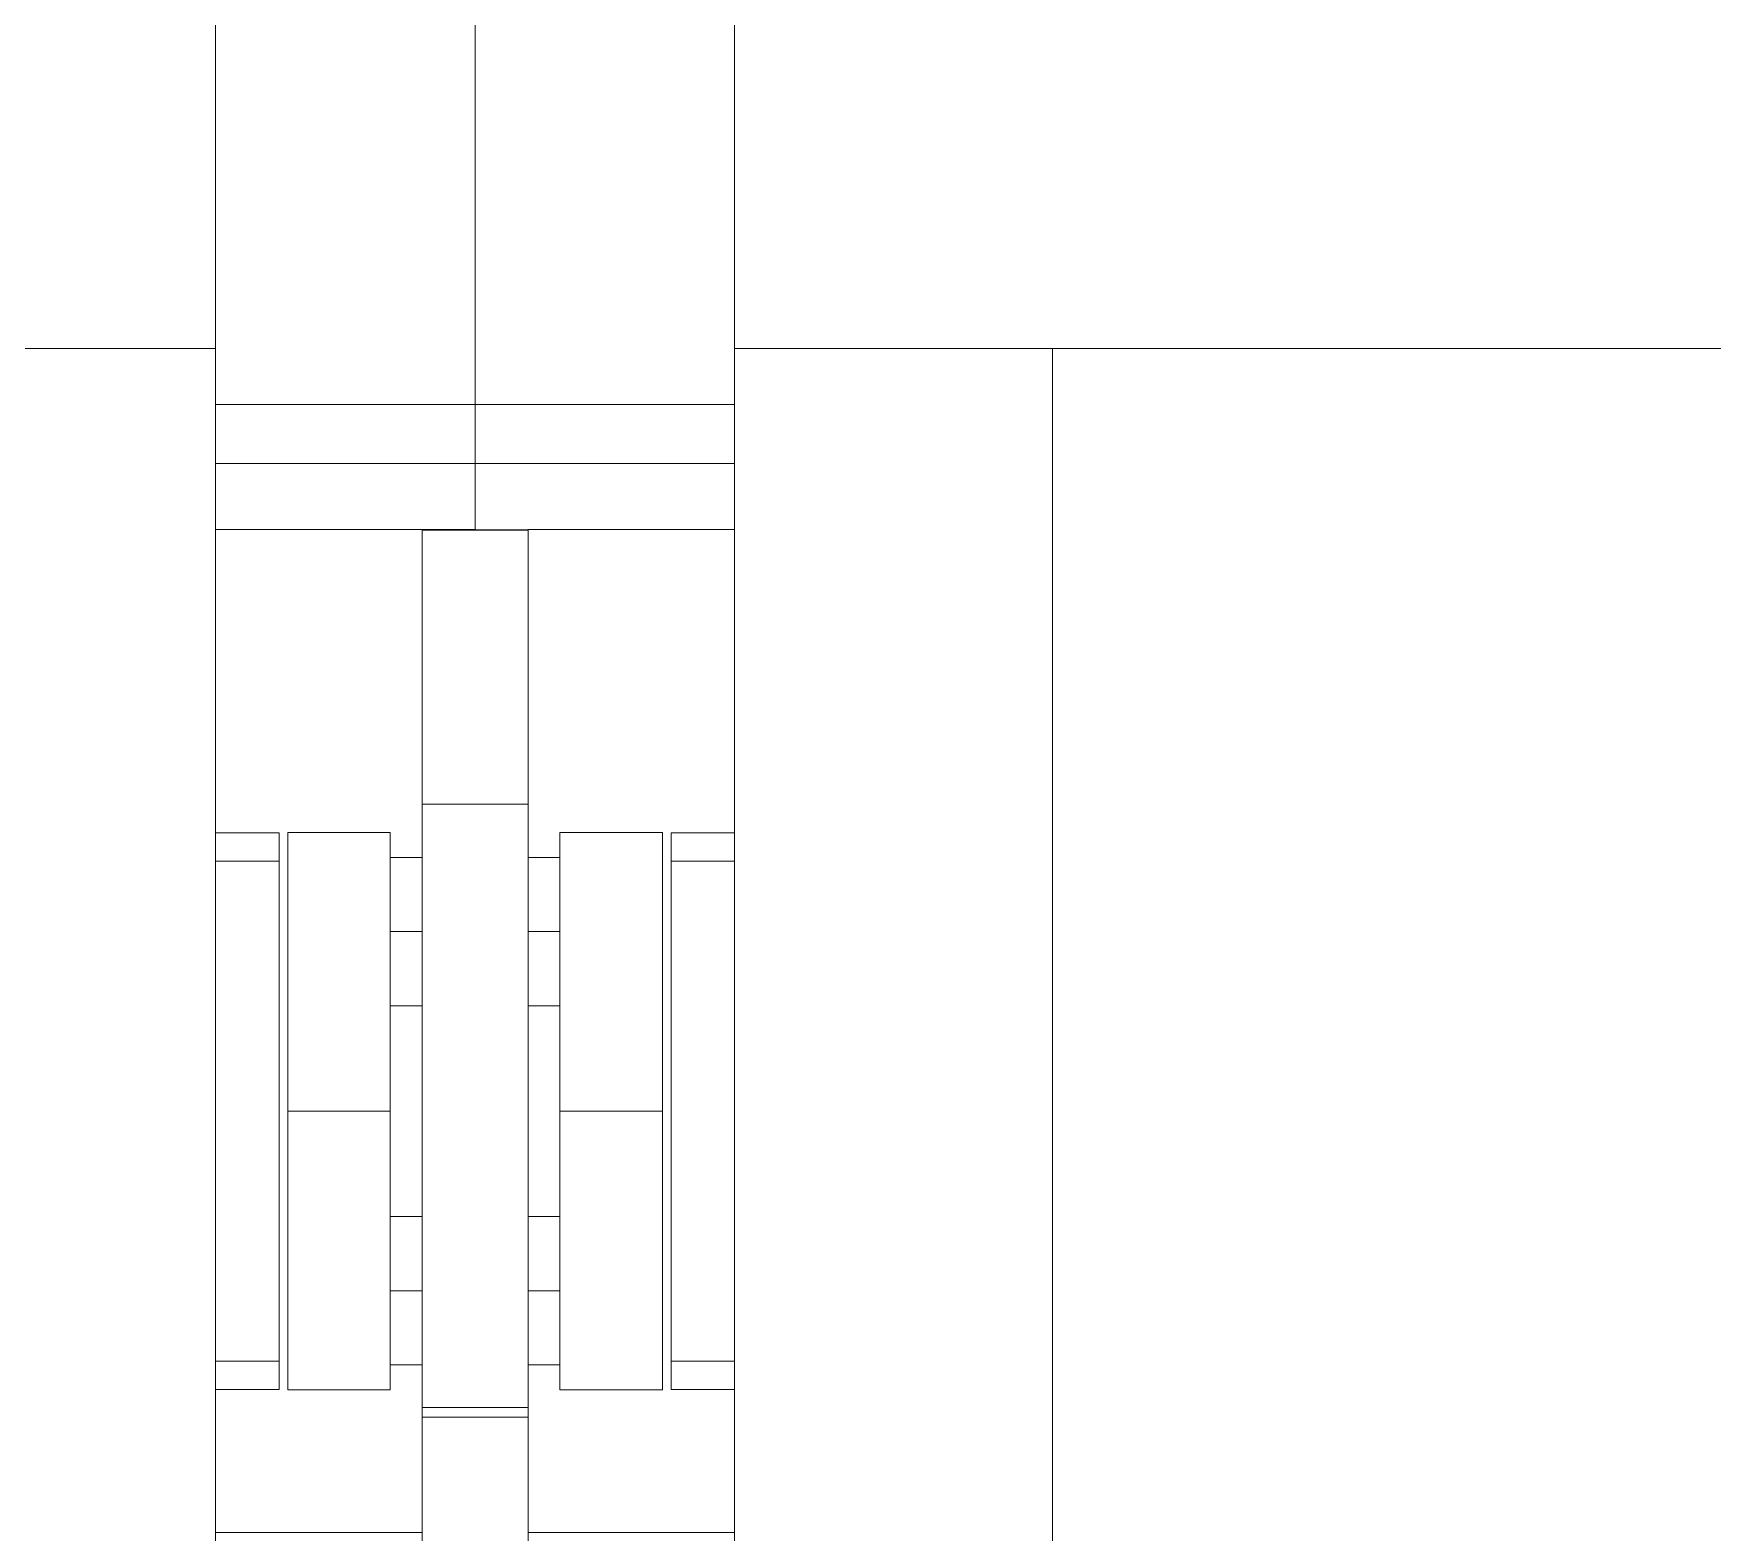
# Model space of a CAD drawing. Header units: millimetres. Extents: x -46169 to 237885, y -84465 to 18123.
# Drawn here: x 118248.1 to 118406.5, y -80615.1 to -80473.6 of the extents above; entities that cross this region are included whole.
import ezdxf

# ---------------------------------------------------------------- set-up
doc = ezdxf.new("R2010")
doc.units = ezdxf.units.MM
doc.header["$MEASUREMENT"] = 0
doc.linetypes.add('Wipeout_Contour', pattern=[1000, 0, -1000])
doc.layers.add('New_A-20-M_Floor_Slab', color=7, linetype='Continuous')
doc.layers.add('New_A-35-M_FFE_Fixed', color=7, linetype='Continuous')
doc.layers.add('New_A-20-M_Floor_Slab_Pen_No__89', color=8, linetype='Continuous', lineweight=20)
doc.layers.add('New_A-35-M_FFE_Fixed_Pen_No__1', color=7, linetype='Continuous', lineweight=13)

# ---------------------------------------------------------------- blocks, each defined once
blk = doc.blocks.new('Section Elem_7_2', base_point=(64459.15, -84332.61))
at = {"color": 254, "linetype": 'Wipeout_Contour', "lineweight": 0, "ltscale": 2289803.60481577}
blk.add_wipeout([(118265.23, -80520.4), (118265.23, -80549.04), (118271.23, -80549.04), (118271.23, -80601.62), (118265.23, -80601.62), (118265.23, -80615.11), (118284.73, -80615.11), (118284.73, -80599.29), (118281.73, -80599.29), (118281.73, -80601.65), (118272.05, -80601.65), (118272.05, -80549.01), (118281.73, -80549.01), (118281.73, -80551.38), (118284.73, -80551.38), (118284.73, -80520.4)], dxfattribs=at).dxf.layer = 'New_A-20-M_Floor_Slab'
at = {"color": 254, "linetype": 'Wipeout_Contour', "lineweight": 0, "ltscale": 572522.601591}
blk.add_wipeout([(118294.73, -80585.29), (118297.73, -80585.29), (118297.73, -80565.38), (118294.73, -80565.38)], dxfattribs=at).dxf.layer = 'New_A-20-M_Floor_Slab'
at = {"color": 254, "linetype": 'Wipeout_Contour', "lineweight": 0, "ltscale": 2290172.335482639}
blk.add_wipeout([(118294.73, -80615.11), (118314.23, -80615.11), (118314.23, -80601.62), (118308.23, -80601.62), (118308.23, -80549.04), (118314.23, -80549.04), (118314.23, -80520.4), (118294.73, -80520.4), (118294.73, -80551.38), (118297.73, -80551.38), (118297.73, -80549.01), (118307.42, -80549.01), (118307.42, -80601.65), (118297.73, -80601.65), (118297.73, -80599.29), (118294.73, -80599.29)], dxfattribs=at).dxf.layer = 'New_A-20-M_Floor_Slab'
at = {"color": 254, "linetype": 'Wipeout_Contour', "lineweight": 0, "ltscale": 572479.625024}
blk.add_wipeout([(118281.73, -80565.38), (118281.73, -80585.29), (118284.73, -80585.29), (118284.73, -80565.38)], dxfattribs=at).dxf.layer = 'New_A-20-M_Floor_Slab'
blk = doc.blocks.new('Section Elem_27_2', base_point=(64459.15, -84332.61))
at = {"color": 254, "linetype": 'Wipeout_Contour', "lineweight": 0, "ltscale": 572513.586742}
blk.add_wipeout([(118314.23, -80549.56), (118314.23, -80549.04), (118308.23, -80549.04), (118308.23, -80549.56)], dxfattribs=at).dxf.layer = 'New_A-35-M_FFE_Fixed'
at = {"color": 254, "linetype": 'Wipeout_Contour', "lineweight": 0, "ltscale": 572471.570642}
blk.add_wipeout([(118294.73, -80551.91), (118294.73, -80553.43), (118297.73, -80553.43), (118297.73, -80551.91)], dxfattribs=at).dxf.layer = 'New_A-35-M_FFE_Fixed'
at = {"color": 254, "linetype": 'Wipeout_Contour', "lineweight": 0, "ltscale": 715602.341448}
blk.add_wipeout([(118294.73, -80555.7), (118294.73, -80558.38), (118297.73, -80558.38), (118297.73, -80556.72), (118297.73, -80555.7)], dxfattribs=at).dxf.layer = 'New_A-35-M_FFE_Fixed'
at = {"color": 254, "linetype": 'Wipeout_Contour', "lineweight": 0, "ltscale": 572497.275507}
blk.add_wipeout([(118294.73, -80563.33), (118294.73, -80564.84), (118297.73, -80564.84), (118297.73, -80563.33)], dxfattribs=at).dxf.layer = 'New_A-35-M_FFE_Fixed'
at = {"color": 254, "linetype": 'Wipeout_Contour', "lineweight": 0, "ltscale": 572552.19427}
blk.add_wipeout([(118297.73, -80587.34), (118294.73, -80587.34), (118294.73, -80589.61), (118297.73, -80589.61)], dxfattribs=at).dxf.layer = 'New_A-35-M_FFE_Fixed'
at = {"color": 254, "linetype": 'Wipeout_Contour', "lineweight": 0, "ltscale": 572569.374653}
blk.add_wipeout([(118297.73, -80594.97), (118294.73, -80594.97), (118294.73, -80597.24), (118297.73, -80597.24)], dxfattribs=at).dxf.layer = 'New_A-35-M_FFE_Fixed'
at = {"color": 254, "linetype": 'Wipeout_Contour', "lineweight": 0, "ltscale": 572630.808583}
blk.add_wipeout([(118308.23, -80601.62), (118314.23, -80601.62), (118314.23, -80601.11), (118308.23, -80601.11)], dxfattribs=at).dxf.layer = 'New_A-35-M_FFE_Fixed'
at = {"color": 254, "linetype": 'Wipeout_Contour', "lineweight": 0, "ltscale": 572568.084478}
blk.add_wipeout([(118284.73, -80604.23), (118284.73, -80605.9), (118294.73, -80605.9), (118294.73, -80604.23)], dxfattribs=at).dxf.layer = 'New_A-35-M_FFE_Fixed'
at = {"color": 254, "linetype": 'Wipeout_Contour', "lineweight": 0, "ltscale": 572575.517192}
blk.add_wipeout([(118294.73, -80608.79), (118294.73, -80607.94), (118284.73, -80607.94), (118284.73, -80608.79)], dxfattribs=at).dxf.layer = 'New_A-35-M_FFE_Fixed'
at = {"color": 254, "linetype": 'Wipeout_Contour', "lineweight": 0, "ltscale": 572469.26271}
blk.add_wipeout([(118294.73, -80551.38), (118294.73, -80551.91), (118297.73, -80551.91), (118297.73, -80551.38)], dxfattribs=at).dxf.layer = 'New_A-35-M_FFE_Fixed'
at = {"color": 254, "linetype": 'Wipeout_Contour', "lineweight": 0, "ltscale": 572475.83519}
blk.add_wipeout([(118294.73, -80555.7), (118297.73, -80555.7), (118297.73, -80553.43), (118294.73, -80553.43)], dxfattribs=at).dxf.layer = 'New_A-35-M_FFE_Fixed'
at = {"color": 254, "linetype": 'Wipeout_Contour', "lineweight": 0, "ltscale": 572493.010632}
blk.add_wipeout([(118297.73, -80561.05), (118294.73, -80561.05), (118294.73, -80563.33), (118297.73, -80563.33)], dxfattribs=at).dxf.layer = 'New_A-35-M_FFE_Fixed'
at = {"color": 254, "linetype": 'Wipeout_Contour', "lineweight": 0, "ltscale": 715625.548984}
blk.add_wipeout([(118294.73, -80564.84), (118294.73, -80565.38), (118297.73, -80565.38), (118297.73, -80565.26), (118297.73, -80564.84)], dxfattribs=at).dxf.layer = 'New_A-35-M_FFE_Fixed'
at = {"color": 254, "linetype": 'Wipeout_Contour', "lineweight": 0, "ltscale": 572547.928495}
blk.add_wipeout([(118297.73, -80585.82), (118294.73, -80585.82), (118294.73, -80587.34), (118297.73, -80587.34)], dxfattribs=at).dxf.layer = 'New_A-35-M_FFE_Fixed'
at = {"color": 254, "linetype": 'Wipeout_Contour', "lineweight": 0, "ltscale": 715705.821552}
blk.add_wipeout([(118294.73, -80592.29), (118294.73, -80594.97), (118297.73, -80594.97), (118297.73, -80593.94), (118297.73, -80592.29)], dxfattribs=at).dxf.layer = 'New_A-35-M_FFE_Fixed'
at = {"color": 254, "linetype": 'Wipeout_Contour', "lineweight": 0, "ltscale": 715717.624318}
blk.add_wipeout([(118294.73, -80597.24), (118294.73, -80598.75), (118297.73, -80598.75), (118297.73, -80597.72), (118297.73, -80597.24)], dxfattribs=at).dxf.layer = 'New_A-35-M_FFE_Fixed'
at = {"color": 254, "linetype": 'Wipeout_Contour', "lineweight": 0, "ltscale": 572627.797459}
blk.add_wipeout([(118308.23, -80598.94), (118308.23, -80601.11), (118314.23, -80601.11), (118314.23, -80598.94)], dxfattribs=at).dxf.layer = 'New_A-35-M_FFE_Fixed'
at = {"layer": 'New_A-35-M_FFE_Fixed_Pen_No__1', "linetype": 'Continuous'}
blk.add_line((118308.23, -80601.62), (118308.23, -80601.11), dxfattribs=at)
at = {"color": 254, "linetype": 'Wipeout_Contour', "lineweight": 0, "ltscale": 572572.196667}
blk.add_wipeout([(118308.23, -80598.94), (118314.23, -80598.94), (118314.23, -80551.72), (118308.23, -80551.72)], dxfattribs=at).dxf.layer = 'New_A-35-M_FFE_Fixed'
at = {"color": 254, "linetype": 'Wipeout_Contour', "lineweight": 0, "ltscale": 572487.438403}
blk.add_wipeout([(118294.73, -80558.38), (118294.73, -80561.05), (118297.73, -80561.05), (118297.73, -80558.38)], dxfattribs=at).dxf.layer = 'New_A-35-M_FFE_Fixed'
at = {"color": 254, "linetype": 'Wipeout_Contour', "lineweight": 0, "ltscale": 715682.608351}
blk.add_wipeout([(118297.73, -80585.29), (118294.73, -80585.29), (118294.73, -80585.82), (118297.73, -80585.82), (118297.73, -80585.4)], dxfattribs=at).dxf.layer = 'New_A-35-M_FFE_Fixed'
at = {"color": 254, "linetype": 'Wipeout_Contour', "lineweight": 0, "ltscale": 572557.767871}
blk.add_wipeout([(118294.73, -80592.29), (118297.73, -80592.29), (118297.73, -80589.61), (118294.73, -80589.61)], dxfattribs=at).dxf.layer = 'New_A-35-M_FFE_Fixed'
at = {"color": 254, "linetype": 'Wipeout_Contour', "lineweight": 0, "ltscale": 572575.949578}
blk.add_wipeout([(118294.73, -80598.75), (118294.73, -80599.29), (118297.73, -80599.29), (118297.73, -80598.75)], dxfattribs=at).dxf.layer = 'New_A-35-M_FFE_Fixed'
at = {"layer": 'New_A-35-M_FFE_Fixed_Pen_No__1', "linetype": 'Continuous'}
blk.add_line((118308.23, -80601.11), (118308.23, -80598.94), dxfattribs=at)
at = {"color": 254, "linetype": 'Wipeout_Contour', "lineweight": 0, "ltscale": 572516.596601}
blk.add_wipeout([(118308.23, -80549.56), (118308.23, -80551.72), (118314.23, -80551.72), (118314.23, -80549.56)], dxfattribs=at).dxf.layer = 'New_A-35-M_FFE_Fixed'
at = {"color": 254, "linetype": 'Wipeout_Contour', "lineweight": 0, "ltscale": 572575.867133}
blk.add_wipeout([(118297.73, -80593.94), (118307.42, -80593.94), (118307.42, -80585.4), (118297.73, -80585.4)], dxfattribs=at).dxf.layer = 'New_A-35-M_FFE_Fixed'
at = {"layer": 'New_A-35-M_FFE_Fixed_Pen_No__1', "linetype": 'Continuous'}
for p, q in [((118308.23, -80549.56), (118308.23, -80549.04)), ((118308.23, -80551.72), (118308.23, -80549.56)), ((118308.23, -80598.94), (118308.23, -80551.72)), ((118297.73, -80592.29), (118294.73, -80592.29))]:
    blk.add_line(p, q, dxfattribs=at)
at = {"color": 254, "linetype": 'Wipeout_Contour', "lineweight": 0, "ltscale": 572631.753371}
blk.add_wipeout([(118314.23, -80503.33), (118314.23, -80647.33), (118344.23, -80647.33), (118344.23, -80503.33)], dxfattribs=at).dxf.layer = 'New_A-35-M_FFE_Fixed'
at = {"color": 254, "linetype": 'Wipeout_Contour', "lineweight": 0, "ltscale": 572554.912361}
blk.add_wipeout([(118297.73, -80575.33), (118297.73, -80585.4), (118307.42, -80585.4), (118307.42, -80575.33)], dxfattribs=at).dxf.layer = 'New_A-35-M_FFE_Fixed'
at = {"color": 254, "linetype": 'Wipeout_Contour', "lineweight": 0, "ltscale": 572591.90629}
blk.add_wipeout([(118307.42, -80593.94), (118297.73, -80593.94), (118297.73, -80599.65), (118307.42, -80599.65)], dxfattribs=at).dxf.layer = 'New_A-35-M_FFE_Fixed'
at = {"layer": 'New_A-35-M_FFE_Fixed_Pen_No__1', "linetype": 'Continuous'}
for p, q in [((118314.23, -80549.04), (118308.23, -80549.04)), ((118314.23, -80551.72), (118308.23, -80551.72)), ((118297.73, -80585.29), (118294.73, -80585.29)), ((118297.73, -80593.94), (118297.73, -80585.4)), ((118307.42, -80593.94), (118307.42, -80585.4)), ((118314.23, -80598.94), (118308.23, -80598.94)), ((118314.23, -80601.62), (118308.23, -80601.62))]:
    blk.add_line(p, q, dxfattribs=at)
at = {"color": 254, "linetype": 'Wipeout_Contour', "lineweight": 0, "ltscale": 859698.492587}
blk.add_wipeout([(118815.23, -80346.96), (118314.23, -80346.96), (118314.23, -80503.33), (118344.23, -80503.33), (118785.23, -80503.33), (118815.23, -80503.33)], dxfattribs=at).dxf.layer = 'New_A-35-M_FFE_Fixed'
at = {"color": 254, "linetype": 'Wipeout_Contour', "lineweight": 0, "ltscale": 572396.781129}
blk.add_wipeout([(118289.73, -80511.45), (118314.23, -80511.45), (118314.23, -80510.54), (118289.73, -80510.54)], dxfattribs=at).dxf.layer = 'New_A-35-M_FFE_Fixed'
at = {"color": 254, "linetype": 'Wipeout_Contour', "lineweight": 0, "ltscale": 572410.950015}
blk.add_wipeout([(118289.73, -80520.4), (118314.23, -80520.4), (118314.23, -80514.18), (118289.73, -80514.18)], dxfattribs=at).dxf.layer = 'New_A-35-M_FFE_Fixed'
at = {"color": 254, "linetype": 'Wipeout_Contour', "lineweight": 0, "ltscale": 572532.232862}
blk.add_wipeout([(118297.73, -80575.33), (118307.42, -80575.33), (118307.42, -80565.26), (118297.73, -80565.26)], dxfattribs=at).dxf.layer = 'New_A-35-M_FFE_Fixed'
at = {"color": 254, "linetype": 'Wipeout_Contour', "lineweight": 0, "ltscale": 572600.587}
blk.add_wipeout([(118307.42, -80599.65), (118297.73, -80599.65), (118297.73, -80601.65), (118307.42, -80601.65)], dxfattribs=at).dxf.layer = 'New_A-35-M_FFE_Fixed'
at = {"layer": 'New_A-35-M_FFE_Fixed_Pen_No__1', "linetype": 'Continuous'}
for p, q in [((118289.73, -80520.4), (118314.23, -80520.4)), ((118307.42, -80575.33), (118297.73, -80575.33)), ((118297.73, -80585.4), (118297.73, -80575.33)), ((118307.42, -80585.4), (118307.42, -80575.33)), ((118297.73, -80599.65), (118297.73, -80593.94)), ((118307.42, -80599.65), (118307.42, -80593.94)), ((118297.73, -80599.29), (118294.73, -80599.29)), ((118297.73, -80601.65), (118297.73, -80599.65)), ((118307.42, -80601.65), (118307.42, -80599.65)), ((118307.42, -80601.65), (118297.73, -80601.65))]:
    blk.add_line(p, q, dxfattribs=at)
at = {"color": 254, "linetype": 'Wipeout_Contour', "lineweight": 0, "ltscale": 572320.46611}
blk.add_wipeout([(118289.73, -80480.58), (118314.23, -80480.58), (118314.23, -80473.58), (118289.73, -80473.58)], dxfattribs=at).dxf.layer = 'New_A-35-M_FFE_Fixed'
at = {"color": 254, "linetype": 'Wipeout_Contour', "lineweight": 0, "ltscale": 572352.021649}
blk.add_wipeout([(118289.73, -80487.59), (118289.73, -80494.61), (118314.23, -80494.61), (118314.23, -80487.59)], dxfattribs=at).dxf.layer = 'New_A-35-M_FFE_Fixed'
at = {"color": 254, "linetype": 'Wipeout_Contour', "lineweight": 0, "ltscale": 573397.339244}
blk.add_wipeout([(118785.23, -80635.33), (118785.23, -80503.33), (118344.23, -80503.33), (118344.23, -80635.33)], dxfattribs=at).dxf.layer = 'New_A-35-M_FFE_Fixed'
at = {"color": 254, "linetype": 'Wipeout_Contour', "lineweight": 0, "ltscale": 572403.693017}
blk.add_wipeout([(118289.73, -80514.18), (118314.23, -80514.18), (118314.23, -80513.95), (118289.73, -80513.95)], dxfattribs=at).dxf.layer = 'New_A-35-M_FFE_Fixed'
at = {"color": 254, "linetype": 'Wipeout_Contour', "lineweight": 0, "ltscale": 572511.281387}
blk.add_wipeout([(118297.73, -80565.26), (118307.42, -80565.26), (118307.42, -80556.72), (118297.73, -80556.72)], dxfattribs=at).dxf.layer = 'New_A-35-M_FFE_Fixed'
at = {"layer": 'New_A-35-M_FFE_Fixed_Pen_No__1', "linetype": 'Continuous'}
for p, q in [((118344.23, -80647.33), (118344.23, -80503.33)), ((118344.23, -80503.33), (118785.23, -80503.33)), ((118297.73, -80558.38), (118294.73, -80558.38)), ((118297.73, -80565.38), (118294.73, -80565.38)), ((118297.73, -80575.33), (118297.73, -80565.26)), ((118307.42, -80575.33), (118307.42, -80565.26))]:
    blk.add_line(p, q, dxfattribs=at)
at = {"color": 254, "linetype": 'Wipeout_Contour', "lineweight": 0, "ltscale": 572336.22846}
blk.add_wipeout([(118289.73, -80480.58), (118289.73, -80487.59), (118314.23, -80487.59), (118314.23, -80480.58)], dxfattribs=at).dxf.layer = 'New_A-35-M_FFE_Fixed'
at = {"color": 254, "linetype": 'Wipeout_Contour', "lineweight": 0, "ltscale": 572367.81127}
blk.add_wipeout([(118289.73, -80494.61), (118289.73, -80501.63), (118314.23, -80501.63), (118314.23, -80494.61)], dxfattribs=at).dxf.layer = 'New_A-35-M_FFE_Fixed'
at = {"color": 254, "linetype": 'Wipeout_Contour', "lineweight": 0, "ltscale": 572401.888502}
blk.add_wipeout([(118289.73, -80513.55), (118314.23, -80513.55), (118314.23, -80512.98), (118289.73, -80512.98)], dxfattribs=at).dxf.layer = 'New_A-35-M_FFE_Fixed'
at = {"color": 254, "linetype": 'Wipeout_Contour', "lineweight": 0, "ltscale": 572495.246889}
blk.add_wipeout([(118297.73, -80551.02), (118297.73, -80556.72), (118307.42, -80556.72), (118307.42, -80551.02)], dxfattribs=at).dxf.layer = 'New_A-35-M_FFE_Fixed'
at = {"layer": 'New_A-35-M_FFE_Fixed_Pen_No__1', "linetype": 'Continuous'}
for p, q in [((118297.73, -80565.26), (118297.73, -80556.72)), ((118307.42, -80565.26), (118307.42, -80556.72))]:
    blk.add_line(p, q, dxfattribs=at)
at = {"color": 254, "linetype": 'Wipeout_Contour', "lineweight": 0, "ltscale": 572383.562915}
blk.add_wipeout([(118289.73, -80508.61), (118314.23, -80508.61), (118314.23, -80501.63), (118289.73, -80501.63)], dxfattribs=at).dxf.layer = 'New_A-35-M_FFE_Fixed'
at = {"color": 254, "linetype": 'Wipeout_Contour', "lineweight": 0, "ltscale": 572400.452446}
blk.add_wipeout([(118289.73, -80512.98), (118314.23, -80512.98), (118314.23, -80512.27), (118289.73, -80512.27)], dxfattribs=at).dxf.layer = 'New_A-35-M_FFE_Fixed'
at = {"color": 254, "linetype": 'Wipeout_Contour', "lineweight": 0, "ltscale": 572486.569464}
blk.add_wipeout([(118297.73, -80549.01), (118297.73, -80551.02), (118307.42, -80551.02), (118307.42, -80549.01)], dxfattribs=at).dxf.layer = 'New_A-35-M_FFE_Fixed'
at = {"layer": 'New_A-35-M_FFE_Fixed_Pen_No__1', "linetype": 'Continuous'}
for p, q in [((118314.23, -80503.33), (118314.23, -80346.96)), ((118344.23, -80503.33), (118314.23, -80503.33)), ((118297.73, -80551.02), (118297.73, -80549.01)), ((118307.42, -80549.01), (118297.73, -80549.01)), ((118307.42, -80551.02), (118307.42, -80549.01)), ((118297.73, -80551.38), (118294.73, -80551.38)), ((118297.73, -80556.72), (118297.73, -80551.02)), ((118307.42, -80556.72), (118307.42, -80551.02))]:
    blk.add_line(p, q, dxfattribs=at)
at = {"color": 254, "linetype": 'Wipeout_Contour', "lineweight": 0, "ltscale": 572392.516362}
blk.add_wipeout([(118289.73, -80508.61), (118289.73, -80509.58), (118314.23, -80509.58), (118314.23, -80508.61)], dxfattribs=at).dxf.layer = 'New_A-35-M_FFE_Fixed'
at = {"color": 254, "linetype": 'Wipeout_Contour', "lineweight": 0, "ltscale": 572398.728342}
blk.add_wipeout([(118289.73, -80512.27), (118314.23, -80512.27), (118314.23, -80511.45), (118289.73, -80511.45)], dxfattribs=at).dxf.layer = 'New_A-35-M_FFE_Fixed'
at = {"color": 254, "linetype": 'Wipeout_Contour', "lineweight": 0, "ltscale": 572402.982426}
blk.add_wipeout([(118289.73, -80513.55), (118289.73, -80513.95), (118314.23, -80513.95), (118314.23, -80513.55)], dxfattribs=at).dxf.layer = 'New_A-35-M_FFE_Fixed'
at = {"layer": 'New_A-35-M_FFE_Fixed_Pen_No__1', "linetype": 'Continuous'}
for p, q in [((118289.73, -80508.61), (118314.23, -80508.61)), ((118289.73, -80514.18), (118314.23, -80514.18))]:
    blk.add_line(p, q, dxfattribs=at)
at = {"color": 254, "linetype": 'Wipeout_Contour', "lineweight": 0, "ltscale": 572394.684145}
blk.add_wipeout([(118289.73, -80510.54), (118314.23, -80510.54), (118314.23, -80509.58), (118289.73, -80509.58)], dxfattribs=at).dxf.layer = 'New_A-35-M_FFE_Fixed'
at = {"layer": 'New_A-35-M_FFE_Fixed_Pen_No__1', "linetype": 'Continuous'}
blk.add_line((118314.23, -80647.33), (118314.23, -80503.33), dxfattribs=at)
blk = doc.blocks.new('Section Elem_28_2', base_point=(64459.15, -84332.61))
at = {"color": 254, "linetype": 'Wipeout_Contour', "lineweight": 0, "ltscale": 715471.612191}
blk.add_wipeout([(118284.73, -80520.48), (118294.73, -80520.48), (118294.73, -80520.4), (118289.73, -80520.4), (118284.73, -80520.4)], dxfattribs=at).dxf.layer = 'New_A-35-M_FFE_Fixed'
at = {"color": 254, "linetype": 'Wipeout_Contour', "lineweight": 0, "ltscale": 572414.875288}
blk.add_wipeout([(118294.73, -80538.96), (118294.73, -80535.1), (118284.73, -80535.1), (118284.73, -80538.96)], dxfattribs=at).dxf.layer = 'New_A-35-M_FFE_Fixed'
at = {"color": 254, "linetype": 'Wipeout_Contour', "lineweight": 0, "ltscale": 572371.418376}
blk.add_wipeout([(118265.23, -80549.56), (118271.23, -80549.56), (118271.23, -80549.04), (118265.23, -80549.04)], dxfattribs=at).dxf.layer = 'New_A-35-M_FFE_Fixed'
at = {"color": 254, "linetype": 'Wipeout_Contour', "lineweight": 0, "ltscale": 572428.590048}
blk.add_wipeout([(118281.73, -80551.91), (118281.73, -80553.43), (118284.73, -80553.43), (118284.73, -80551.91)], dxfattribs=at).dxf.layer = 'New_A-35-M_FFE_Fixed'
at = {"color": 254, "linetype": 'Wipeout_Contour', "lineweight": 0, "ltscale": 572438.427302}
blk.add_wipeout([(118281.73, -80558.38), (118284.73, -80558.38), (118284.73, -80555.7), (118281.73, -80555.7)], dxfattribs=at).dxf.layer = 'New_A-35-M_FFE_Fixed'
at = {"color": 254, "linetype": 'Wipeout_Contour', "lineweight": 0, "ltscale": 572454.296794}
blk.add_wipeout([(118281.73, -80563.33), (118281.73, -80564.84), (118284.73, -80564.84), (118284.73, -80563.33)], dxfattribs=at).dxf.layer = 'New_A-35-M_FFE_Fixed'
at = {"color": 254, "linetype": 'Wipeout_Contour', "lineweight": 0, "ltscale": 572509.219683}
blk.add_wipeout([(118281.73, -80589.61), (118284.73, -80589.61), (118284.73, -80587.34), (118281.73, -80587.34)], dxfattribs=at).dxf.layer = 'New_A-35-M_FFE_Fixed'
at = {"color": 254, "linetype": 'Wipeout_Contour', "lineweight": 0, "ltscale": 572526.401355}
blk.add_wipeout([(118281.73, -80597.24), (118284.73, -80597.24), (118284.73, -80594.97), (118281.73, -80594.97)], dxfattribs=at).dxf.layer = 'New_A-35-M_FFE_Fixed'
at = {"color": 254, "linetype": 'Wipeout_Contour', "lineweight": 0, "ltscale": 572488.669327}
blk.add_wipeout([(118271.23, -80601.62), (118271.23, -80601.11), (118265.23, -80601.11), (118265.23, -80601.62)], dxfattribs=at).dxf.layer = 'New_A-35-M_FFE_Fixed'
at = {"color": 254, "linetype": 'Wipeout_Contour', "lineweight": 0, "ltscale": 572565.177204}
blk.add_wipeout([(118284.73, -80603.32), (118284.73, -80604.23), (118294.73, -80604.23), (118294.73, -80603.32)], dxfattribs=at).dxf.layer = 'New_A-35-M_FFE_Fixed'
at = {"color": 254, "linetype": 'Wipeout_Contour', "lineweight": 0, "ltscale": 572572.490319}
blk.add_wipeout([(118294.73, -80606.1), (118284.73, -80606.1), (118284.73, -80607.94), (118294.73, -80607.94)], dxfattribs=at).dxf.layer = 'New_A-35-M_FFE_Fixed'
at = {"color": 254, "linetype": 'Wipeout_Contour', "lineweight": 0, "ltscale": 572580.62388}
blk.add_wipeout([(118294.73, -80611.52), (118294.73, -80609.75), (118284.73, -80609.75), (118284.73, -80611.52)], dxfattribs=at).dxf.layer = 'New_A-35-M_FFE_Fixed'
at = {"color": 254, "linetype": 'Wipeout_Contour', "lineweight": 0, "ltscale": 572592.259554}
blk.add_wipeout([(118294.73, -80616.64), (118294.73, -80614.96), (118284.73, -80614.96), (118284.73, -80616.64)], dxfattribs=at).dxf.layer = 'New_A-35-M_FFE_Fixed'
at = {"layer": 'New_A-35-M_FFE_Fixed_Pen_No__1', "linetype": 'Continuous'}
blk.add_line((118294.73, -80604.23), (118284.73, -80604.23), dxfattribs=at)
at = {"color": 254, "linetype": 'Wipeout_Contour', "lineweight": 0, "ltscale": 572383.499729}
blk.add_wipeout([(118294.73, -80525.7), (118294.73, -80520.48), (118284.73, -80520.48), (118284.73, -80525.7)], dxfattribs=at).dxf.layer = 'New_A-35-M_FFE_Fixed'
at = {"color": 254, "linetype": 'Wipeout_Contour', "lineweight": 0, "ltscale": 572405.492989}
blk.add_wipeout([(118294.73, -80535.1), (118294.73, -80530.63), (118284.73, -80530.63), (118284.73, -80535.1)], dxfattribs=at).dxf.layer = 'New_A-35-M_FFE_Fixed'
at = {"color": 254, "linetype": 'Wipeout_Contour', "lineweight": 0, "ltscale": 572422.768711}
blk.add_wipeout([(118294.73, -80542.11), (118294.73, -80538.96), (118284.73, -80538.96), (118284.73, -80542.11)], dxfattribs=at).dxf.layer = 'New_A-35-M_FFE_Fixed'
at = {"color": 254, "linetype": 'Wipeout_Contour', "lineweight": 0, "ltscale": 572426.281895}
blk.add_wipeout([(118281.73, -80551.91), (118284.73, -80551.91), (118284.73, -80551.38), (118281.73, -80551.38)], dxfattribs=at).dxf.layer = 'New_A-35-M_FFE_Fixed'
at = {"color": 254, "linetype": 'Wipeout_Contour', "lineweight": 0, "ltscale": 715541.046518}
blk.add_wipeout([(118281.73, -80553.43), (118281.73, -80555.7), (118284.73, -80555.7), (118284.73, -80553.51), (118284.73, -80553.43)], dxfattribs=at).dxf.layer = 'New_A-35-M_FFE_Fixed'
at = {"color": 254, "linetype": 'Wipeout_Contour', "lineweight": 0, "ltscale": 715562.91545}
blk.add_wipeout([(118281.73, -80561.05), (118281.73, -80563.33), (118284.73, -80563.33), (118284.73, -80561.63), (118284.73, -80561.05)], dxfattribs=at).dxf.layer = 'New_A-35-M_FFE_Fixed'
at = {"color": 254, "linetype": 'Wipeout_Contour', "lineweight": 0, "ltscale": 572456.605129}
blk.add_wipeout([(118281.73, -80565.38), (118284.73, -80565.38), (118284.73, -80564.84), (118281.73, -80564.84)], dxfattribs=at).dxf.layer = 'New_A-35-M_FFE_Fixed'
at = {"color": 254, "linetype": 'Wipeout_Contour', "lineweight": 0, "ltscale": 572504.953595}
blk.add_wipeout([(118281.73, -80587.34), (118284.73, -80587.34), (118284.73, -80585.82), (118281.73, -80585.82)], dxfattribs=at).dxf.layer = 'New_A-35-M_FFE_Fixed'
at = {"color": 254, "linetype": 'Wipeout_Contour', "lineweight": 0, "ltscale": 572520.827118}
blk.add_wipeout([(118281.73, -80594.97), (118284.73, -80594.97), (118284.73, -80592.29), (118281.73, -80592.29)], dxfattribs=at).dxf.layer = 'New_A-35-M_FFE_Fixed'
at = {"color": 254, "linetype": 'Wipeout_Contour', "lineweight": 0, "ltscale": 572530.667784}
blk.add_wipeout([(118281.73, -80598.75), (118284.73, -80598.75), (118284.73, -80597.24), (118281.73, -80597.24)], dxfattribs=at).dxf.layer = 'New_A-35-M_FFE_Fixed'
at = {"color": 254, "linetype": 'Wipeout_Contour', "lineweight": 0, "ltscale": 572485.657455}
blk.add_wipeout([(118271.23, -80598.94), (118265.23, -80598.94), (118265.23, -80601.11), (118271.23, -80601.11)], dxfattribs=at).dxf.layer = 'New_A-35-M_FFE_Fixed'
at = {"color": 254, "linetype": 'Wipeout_Contour', "lineweight": 0, "ltscale": 572570.193258}
blk.add_wipeout([(118294.73, -80606.1), (118294.73, -80605.9), (118284.73, -80605.9), (118284.73, -80606.1)], dxfattribs=at).dxf.layer = 'New_A-35-M_FFE_Fixed'
at = {"color": 254, "linetype": 'Wipeout_Contour', "lineweight": 0, "ltscale": 572577.550801}
blk.add_wipeout([(118284.73, -80609.75), (118294.73, -80609.75), (118294.73, -80608.79), (118284.73, -80608.79)], dxfattribs=at).dxf.layer = 'New_A-35-M_FFE_Fixed'
at = {"color": 254, "linetype": 'Wipeout_Contour', "lineweight": 0, "ltscale": 572588.456348}
blk.add_wipeout([(118284.73, -80614.96), (118294.73, -80614.96), (118294.73, -80613.26), (118284.73, -80613.26)], dxfattribs=at).dxf.layer = 'New_A-35-M_FFE_Fixed'
at = {"layer": 'New_A-35-M_FFE_Fixed_Pen_No__1', "linetype": 'Continuous'}
for p, q in [((118294.73, -80520.48), (118294.73, -80520.4)), ((118284.73, -80538.96), (118284.73, -80535.1)), ((118294.73, -80538.96), (118294.73, -80535.1)), ((118271.23, -80601.62), (118271.23, -80601.11)), ((118284.73, -80606.1), (118284.73, -80604.23)), ((118294.73, -80606.1), (118294.73, -80604.23)), ((118284.73, -80607.94), (118284.73, -80606.1)), ((118294.73, -80607.94), (118294.73, -80606.1)), ((118284.73, -80609.75), (118284.73, -80607.94)), ((118294.73, -80609.75), (118294.73, -80607.94)), ((118284.73, -80616.64), (118284.73, -80614.96)), ((118294.73, -80616.64), (118294.73, -80614.96))]:
    blk.add_line(p, q, dxfattribs=at)
at = {"color": 254, "linetype": 'Wipeout_Contour', "lineweight": 0, "ltscale": 572394.921813}
blk.add_wipeout([(118294.73, -80525.7), (118284.73, -80525.7), (118284.73, -80530.63), (118294.73, -80530.63)], dxfattribs=at).dxf.layer = 'New_A-35-M_FFE_Fixed'
at = {"color": 254, "linetype": 'Wipeout_Contour', "lineweight": 0, "ltscale": 572428.920847}
blk.add_wipeout([(118294.73, -80544.43), (118294.73, -80542.11), (118284.73, -80542.11), (118284.73, -80544.43)], dxfattribs=at).dxf.layer = 'New_A-35-M_FFE_Fixed'
at = {"color": 254, "linetype": 'Wipeout_Contour', "lineweight": 0, "ltscale": 572430.042856}
blk.add_wipeout([(118271.23, -80598.94), (118271.23, -80551.72), (118265.23, -80551.72), (118265.23, -80598.94)], dxfattribs=at).dxf.layer = 'New_A-35-M_FFE_Fixed'
at = {"color": 254, "linetype": 'Wipeout_Contour', "lineweight": 0, "ltscale": 572444.458969}
blk.add_wipeout([(118281.73, -80561.05), (118284.73, -80561.05), (118284.73, -80558.38), (118281.73, -80558.38)], dxfattribs=at).dxf.layer = 'New_A-35-M_FFE_Fixed'
at = {"color": 254, "linetype": 'Wipeout_Contour', "lineweight": 0, "ltscale": 572502.644817}
blk.add_wipeout([(118284.73, -80585.29), (118281.73, -80585.29), (118281.73, -80585.82), (118284.73, -80585.82)], dxfattribs=at).dxf.layer = 'New_A-35-M_FFE_Fixed'
at = {"color": 254, "linetype": 'Wipeout_Contour', "lineweight": 0, "ltscale": 715644.662705}
blk.add_wipeout([(118281.73, -80592.29), (118284.73, -80592.29), (118284.73, -80591.39), (118284.73, -80589.61), (118281.73, -80589.61)], dxfattribs=at).dxf.layer = 'New_A-35-M_FFE_Fixed'
at = {"color": 254, "linetype": 'Wipeout_Contour', "lineweight": 0, "ltscale": 715666.791814}
blk.add_wipeout([(118281.73, -80598.75), (118281.73, -80599.29), (118284.73, -80599.29), (118284.73, -80598.86), (118284.73, -80598.75)], dxfattribs=at).dxf.layer = 'New_A-35-M_FFE_Fixed'
at = {"color": 254, "linetype": 'Wipeout_Contour', "lineweight": 0, "ltscale": 572584.577775}
blk.add_wipeout([(118294.73, -80611.52), (118284.73, -80611.52), (118284.73, -80613.26), (118294.73, -80613.26)], dxfattribs=at).dxf.layer = 'New_A-35-M_FFE_Fixed'
at = {"layer": 'New_A-35-M_FFE_Fixed_Pen_No__1', "linetype": 'Continuous'}
for p, q in [((118294.73, -80525.7), (118294.73, -80520.48)), ((118284.73, -80530.63), (118284.73, -80525.7)), ((118294.73, -80530.63), (118294.73, -80525.7)), ((118284.73, -80535.1), (118284.73, -80530.63)), ((118294.73, -80535.1), (118294.73, -80530.63)), ((118284.73, -80542.11), (118284.73, -80538.96)), ((118294.73, -80542.11), (118294.73, -80538.96)), ((118271.23, -80601.11), (118271.23, -80598.94)), ((118284.73, -80611.52), (118284.73, -80609.75)), ((118294.73, -80611.52), (118294.73, -80609.75)), ((118284.73, -80613.26), (118284.73, -80611.52)), ((118294.73, -80613.26), (118294.73, -80611.52)), ((118284.73, -80614.96), (118284.73, -80613.26)), ((118294.73, -80614.96), (118294.73, -80613.26))]:
    blk.add_line(p, q, dxfattribs=at)
at = {"color": 254, "linetype": 'Wipeout_Contour', "lineweight": 0, "ltscale": 572433.134948}
blk.add_wipeout([(118294.73, -80545.85), (118294.73, -80544.43), (118284.73, -80544.43), (118284.73, -80545.85)], dxfattribs=at).dxf.layer = 'New_A-35-M_FFE_Fixed'
at = {"color": 254, "linetype": 'Wipeout_Contour', "lineweight": 0, "ltscale": 572374.428983}
blk.add_wipeout([(118265.23, -80549.56), (118265.23, -80551.72), (118271.23, -80551.72), (118271.23, -80549.56)], dxfattribs=at).dxf.layer = 'New_A-35-M_FFE_Fixed'
at = {"color": 254, "linetype": 'Wipeout_Contour', "lineweight": 0, "ltscale": 572461.129318}
blk.add_wipeout([(118294.73, -80561.63), (118294.73, -80553.51), (118284.73, -80553.51), (118284.73, -80561.63)], dxfattribs=at).dxf.layer = 'New_A-35-M_FFE_Fixed'
at = {"color": 254, "linetype": 'Wipeout_Contour', "lineweight": 0, "ltscale": 572490.953821}
blk.add_wipeout([(118281.73, -80593.94), (118281.73, -80585.4), (118272.05, -80585.4), (118272.05, -80593.94)], dxfattribs=at).dxf.layer = 'New_A-35-M_FFE_Fixed'
at = {"color": 254, "linetype": 'Wipeout_Contour', "lineweight": 0, "ltscale": 572545.695639}
blk.add_wipeout([(118294.73, -80598.86), (118294.73, -80591.39), (118284.73, -80591.39), (118284.73, -80598.86)], dxfattribs=at).dxf.layer = 'New_A-35-M_FFE_Fixed'
at = {"layer": 'New_A-35-M_FFE_Fixed_Pen_No__1', "linetype": 'Continuous'}
for p, q in [((118284.73, -80544.43), (118284.73, -80542.11)), ((118294.73, -80544.43), (118294.73, -80542.11)), ((118271.23, -80549.56), (118271.23, -80549.04)), ((118271.23, -80551.72), (118271.23, -80549.56)), ((118271.23, -80598.94), (118271.23, -80551.72)), ((118281.73, -80592.29), (118284.73, -80592.29))]:
    blk.add_line(p, q, dxfattribs=at)
at = {"color": 254, "linetype": 'Wipeout_Contour', "lineweight": 0, "ltscale": 572370.586894}
blk.add_wipeout([(118265.23, -80503.33), (118235.23, -80503.33), (118235.23, -80647.33), (118265.23, -80647.33)], dxfattribs=at).dxf.layer = 'New_A-35-M_FFE_Fixed'
at = {"color": 254, "linetype": 'Wipeout_Contour', "lineweight": 0, "ltscale": 572435.276239}
blk.add_wipeout([(118294.73, -80546.33), (118294.73, -80545.85), (118284.73, -80545.85), (118284.73, -80546.33)], dxfattribs=at).dxf.layer = 'New_A-35-M_FFE_Fixed'
at = {"color": 254, "linetype": 'Wipeout_Contour', "lineweight": 0, "ltscale": 572469.99594}
blk.add_wipeout([(118281.73, -80575.33), (118272.05, -80575.33), (118272.05, -80585.4), (118281.73, -80585.4)], dxfattribs=at).dxf.layer = 'New_A-35-M_FFE_Fixed'
at = {"color": 254, "linetype": 'Wipeout_Contour', "lineweight": 0, "ltscale": 572526.557566}
blk.add_wipeout([(118284.73, -80591.39), (118294.73, -80591.39), (118294.73, -80581.87), (118284.73, -80581.87)], dxfattribs=at).dxf.layer = 'New_A-35-M_FFE_Fixed'
at = {"color": 254, "linetype": 'Wipeout_Contour', "lineweight": 0, "ltscale": 572506.995356}
blk.add_wipeout([(118281.73, -80593.94), (118272.05, -80593.94), (118272.05, -80599.65), (118281.73, -80599.65)], dxfattribs=at).dxf.layer = 'New_A-35-M_FFE_Fixed'
at = {"color": 254, "linetype": 'Wipeout_Contour', "lineweight": 0, "ltscale": 572559.130111}
blk.add_wipeout([(118294.73, -80598.86), (118284.73, -80598.86), (118284.73, -80603.32), (118294.73, -80603.32)], dxfattribs=at).dxf.layer = 'New_A-35-M_FFE_Fixed'
at = {"layer": 'New_A-35-M_FFE_Fixed_Pen_No__1', "linetype": 'Continuous'}
for p, q in [((118265.23, -80549.04), (118271.23, -80549.04)), ((118265.23, -80551.72), (118271.23, -80551.72)), ((118272.05, -80593.94), (118272.05, -80585.4)), ((118281.73, -80585.29), (118284.73, -80585.29)), ((118281.73, -80593.94), (118281.73, -80585.4)), ((118284.73, -80598.86), (118284.73, -80591.39)), ((118294.73, -80598.86), (118294.73, -80591.39)), ((118265.23, -80598.94), (118271.23, -80598.94)), ((118284.73, -80603.32), (118284.73, -80598.86)), ((118294.73, -80603.32), (118294.73, -80598.86)), ((118265.23, -80601.62), (118271.23, -80601.62)), ((118294.73, -80603.32), (118284.73, -80603.32)), ((118284.73, -80604.23), (118284.73, -80603.32)), ((118294.73, -80604.23), (118294.73, -80603.32))]:
    blk.add_line(p, q, dxfattribs=at)
at = {"color": 254, "linetype": 'Wipeout_Contour', "lineweight": 0, "ltscale": 856969.79471}
blk.add_wipeout([(117764.23, -80346.96), (117764.23, -80503.33), (117794.23, -80503.33), (118235.23, -80503.33), (118265.23, -80503.33), (118265.23, -80346.96)], dxfattribs=at).dxf.layer = 'New_A-35-M_FFE_Fixed'
at = {"color": 254, "linetype": 'Wipeout_Contour', "lineweight": 0, "ltscale": 572315.766096}
blk.add_wipeout([(118265.23, -80511.45), (118289.73, -80511.45), (118289.73, -80510.54), (118265.23, -80510.54)], dxfattribs=at).dxf.layer = 'New_A-35-M_FFE_Fixed'
at = {"color": 254, "linetype": 'Wipeout_Contour', "lineweight": 0, "ltscale": 572329.936983}
blk.add_wipeout([(118265.23, -80520.4), (118289.73, -80520.4), (118289.73, -80514.18), (118265.23, -80514.18)], dxfattribs=at).dxf.layer = 'New_A-35-M_FFE_Fixed'
at = {"color": 254, "linetype": 'Wipeout_Contour', "lineweight": 0, "ltscale": 572437.904208}
blk.add_wipeout([(118284.73, -80546.33), (118284.73, -80548.19), (118294.73, -80548.19), (118294.73, -80546.33)], dxfattribs=at).dxf.layer = 'New_A-35-M_FFE_Fixed'
at = {"color": 254, "linetype": 'Wipeout_Contour', "lineweight": 0, "ltscale": 572447.313077}
blk.add_wipeout([(118281.73, -80575.33), (118281.73, -80565.26), (118272.05, -80565.26), (118272.05, -80575.33)], dxfattribs=at).dxf.layer = 'New_A-35-M_FFE_Fixed'
at = {"color": 254, "linetype": 'Wipeout_Contour', "lineweight": 0, "ltscale": 572504.165394}
blk.add_wipeout([(118294.73, -80581.87), (118294.73, -80571.51), (118284.73, -80571.51), (118284.73, -80581.87)], dxfattribs=at).dxf.layer = 'New_A-35-M_FFE_Fixed'
at = {"color": 254, "linetype": 'Wipeout_Contour', "lineweight": 0, "ltscale": 572515.677354}
blk.add_wipeout([(118281.73, -80599.65), (118272.05, -80599.65), (118272.05, -80601.65), (118281.73, -80601.65)], dxfattribs=at).dxf.layer = 'New_A-35-M_FFE_Fixed'
at = {"layer": 'New_A-35-M_FFE_Fixed_Pen_No__1', "linetype": 'Continuous'}
for p, q in [((118289.73, -80520.4), (118265.23, -80520.4)), ((118284.73, -80520.48), (118284.73, -80520.4)), ((118294.73, -80520.48), (118284.73, -80520.48)), ((118284.73, -80525.7), (118284.73, -80520.48)), ((118284.73, -80545.85), (118284.73, -80544.43)), ((118294.73, -80545.85), (118294.73, -80544.43)), ((118284.73, -80546.33), (118284.73, -80545.85)), ((118294.73, -80546.33), (118284.73, -80546.33)), ((118294.73, -80546.33), (118294.73, -80545.85)), ((118272.05, -80575.33), (118281.73, -80575.33)), ((118272.05, -80585.4), (118272.05, -80575.33)), ((118281.73, -80585.4), (118281.73, -80575.33)), ((118284.73, -80591.39), (118284.73, -80581.87)), ((118294.73, -80591.39), (118294.73, -80581.87)), ((118272.05, -80599.65), (118272.05, -80593.94)), ((118281.73, -80599.65), (118281.73, -80593.94)), ((118272.05, -80601.65), (118272.05, -80599.65)), ((118281.73, -80599.29), (118284.73, -80599.29)), ((118281.73, -80601.65), (118281.73, -80599.65)), ((118272.05, -80601.65), (118281.73, -80601.65))]:
    blk.add_line(p, q, dxfattribs=at)
at = {"color": 254, "linetype": 'Wipeout_Contour', "lineweight": 0, "ltscale": 572239.440307}
blk.add_wipeout([(118289.73, -80473.58), (118265.23, -80473.58), (118265.23, -80480.58), (118289.73, -80480.58)], dxfattribs=at).dxf.layer = 'New_A-35-M_FFE_Fixed'
at = {"color": 254, "linetype": 'Wipeout_Contour', "lineweight": 0, "ltscale": 572271.000266}
blk.add_wipeout([(118265.23, -80494.61), (118289.73, -80494.61), (118289.73, -80487.59), (118265.23, -80487.59)], dxfattribs=at).dxf.layer = 'New_A-35-M_FFE_Fixed'
at = {"color": 254, "linetype": 'Wipeout_Contour', "lineweight": 0, "ltscale": 572322.678977}
blk.add_wipeout([(118265.23, -80514.18), (118289.73, -80514.18), (118289.73, -80513.95), (118265.23, -80513.95)], dxfattribs=at).dxf.layer = 'New_A-35-M_FFE_Fixed'
at = {"color": 254, "linetype": 'Wipeout_Contour', "lineweight": 0, "ltscale": 572445.990569}
blk.add_wipeout([(118284.73, -80548.19), (118284.73, -80553.51), (118294.73, -80553.51), (118294.73, -80548.19)], dxfattribs=at).dxf.layer = 'New_A-35-M_FFE_Fixed'
at = {"color": 254, "linetype": 'Wipeout_Contour', "lineweight": 0, "ltscale": 572426.358493}
blk.add_wipeout([(118281.73, -80565.26), (118281.73, -80556.72), (118272.05, -80556.72), (118272.05, -80565.26)], dxfattribs=at).dxf.layer = 'New_A-35-M_FFE_Fixed'
at = {"color": 254, "linetype": 'Wipeout_Contour', "lineweight": 0, "ltscale": 572481.384501}
blk.add_wipeout([(118284.73, -80571.51), (118294.73, -80571.51), (118294.73, -80561.63), (118284.73, -80561.63)], dxfattribs=at).dxf.layer = 'New_A-35-M_FFE_Fixed'
at = {"layer": 'New_A-35-M_FFE_Fixed_Pen_No__1', "linetype": 'Continuous'}
for p, q in [((118289.73, -80473.58), (118289.73, -80466.62)), ((118284.73, -80548.19), (118284.73, -80546.33)), ((118294.73, -80548.19), (118294.73, -80546.33)), ((118284.73, -80553.51), (118284.73, -80548.19)), ((118294.73, -80553.51), (118294.73, -80548.19)), ((118284.73, -80561.63), (118284.73, -80553.51)), ((118294.73, -80561.63), (118294.73, -80553.51)), ((118281.73, -80558.38), (118284.73, -80558.38)), ((118284.73, -80571.51), (118284.73, -80561.63)), ((118294.73, -80571.51), (118294.73, -80561.63)), ((118272.05, -80575.33), (118272.05, -80565.26)), ((118281.73, -80575.33), (118281.73, -80565.26)), ((118281.73, -80565.38), (118284.73, -80565.38)), ((118284.73, -80581.87), (118284.73, -80571.51)), ((118294.73, -80581.87), (118294.73, -80571.51))]:
    blk.add_line(p, q, dxfattribs=at)
at = {"color": 254, "linetype": 'Wipeout_Contour', "lineweight": 0, "ltscale": 572255.204854}
blk.add_wipeout([(118265.23, -80487.59), (118289.73, -80487.59), (118289.73, -80480.58), (118265.23, -80480.58)], dxfattribs=at).dxf.layer = 'New_A-35-M_FFE_Fixed'
at = {"color": 254, "linetype": 'Wipeout_Contour', "lineweight": 0, "ltscale": 572286.792155}
blk.add_wipeout([(118265.23, -80501.63), (118289.73, -80501.63), (118289.73, -80494.61), (118265.23, -80494.61)], dxfattribs=at).dxf.layer = 'New_A-35-M_FFE_Fixed'
at = {"color": 254, "linetype": 'Wipeout_Contour', "lineweight": 0, "ltscale": 572320.874172}
blk.add_wipeout([(118265.23, -80513.55), (118289.73, -80513.55), (118289.73, -80512.98), (118265.23, -80512.98)], dxfattribs=at).dxf.layer = 'New_A-35-M_FFE_Fixed'
at = {"color": 254, "linetype": 'Wipeout_Contour', "lineweight": 0, "ltscale": 572410.321617}
blk.add_wipeout([(118272.05, -80551.02), (118272.05, -80556.72), (118281.73, -80556.72), (118281.73, -80551.02)], dxfattribs=at).dxf.layer = 'New_A-35-M_FFE_Fixed'
at = {"layer": 'New_A-35-M_FFE_Fixed_Pen_No__1', "linetype": 'Continuous'}
for p, q in [((118289.73, -80480.58), (118289.73, -80473.58)), ((118289.73, -80487.59), (118289.73, -80480.58)), ((118289.73, -80494.61), (118289.73, -80487.59)), ((118272.05, -80565.26), (118272.05, -80556.72)), ((118281.73, -80565.26), (118281.73, -80556.72))]:
    blk.add_line(p, q, dxfattribs=at)
at = {"color": 254, "linetype": 'Wipeout_Contour', "lineweight": 0, "ltscale": 572302.546026}
blk.add_wipeout([(118289.73, -80501.63), (118265.23, -80501.63), (118265.23, -80508.61), (118289.73, -80508.61)], dxfattribs=at).dxf.layer = 'New_A-35-M_FFE_Fixed'
at = {"color": 254, "linetype": 'Wipeout_Contour', "lineweight": 0, "ltscale": 572319.43794}
blk.add_wipeout([(118289.73, -80512.27), (118265.23, -80512.27), (118265.23, -80512.98), (118289.73, -80512.98)], dxfattribs=at).dxf.layer = 'New_A-35-M_FFE_Fixed'
at = {"color": 254, "linetype": 'Wipeout_Contour', "lineweight": 0, "ltscale": 572401.642904}
blk.add_wipeout([(118272.05, -80549.01), (118272.05, -80551.02), (118281.73, -80551.02), (118281.73, -80549.01)], dxfattribs=at).dxf.layer = 'New_A-35-M_FFE_Fixed'
at = {"layer": 'New_A-35-M_FFE_Fixed_Pen_No__1', "linetype": 'Continuous'}
for p, q in [((118265.23, -80503.33), (118265.23, -80346.96)), ((118289.73, -80501.63), (118289.73, -80494.61)), ((118235.23, -80503.33), (118265.23, -80503.33)), ((118272.05, -80551.02), (118272.05, -80549.01)), ((118272.05, -80549.01), (118281.73, -80549.01)), ((118281.73, -80551.02), (118281.73, -80549.01)), ((118272.05, -80556.72), (118272.05, -80551.02)), ((118281.73, -80556.72), (118281.73, -80551.02)), ((118281.73, -80551.38), (118284.73, -80551.38))]:
    blk.add_line(p, q, dxfattribs=at)
at = {"color": 254, "linetype": 'Wipeout_Contour', "lineweight": 0, "ltscale": 572311.500736}
blk.add_wipeout([(118289.73, -80508.61), (118265.23, -80508.61), (118265.23, -80509.58), (118289.73, -80509.58)], dxfattribs=at).dxf.layer = 'New_A-35-M_FFE_Fixed'
at = {"color": 254, "linetype": 'Wipeout_Contour', "lineweight": 0, "ltscale": 572317.713589}
blk.add_wipeout([(118289.73, -80511.45), (118265.23, -80511.45), (118265.23, -80512.27), (118289.73, -80512.27)], dxfattribs=at).dxf.layer = 'New_A-35-M_FFE_Fixed'
at = {"color": 254, "linetype": 'Wipeout_Contour', "lineweight": 0, "ltscale": 572321.968285}
blk.add_wipeout([(118289.73, -80513.55), (118265.23, -80513.55), (118265.23, -80513.95), (118289.73, -80513.95)], dxfattribs=at).dxf.layer = 'New_A-35-M_FFE_Fixed'
at = {"layer": 'New_A-35-M_FFE_Fixed_Pen_No__1', "linetype": 'Continuous'}
for p, q in [((118289.73, -80508.61), (118289.73, -80501.63)), ((118289.73, -80508.61), (118265.23, -80508.61)), ((118289.73, -80512.27), (118289.73, -80511.45)), ((118289.73, -80512.98), (118289.73, -80512.27)), ((118289.73, -80513.55), (118289.73, -80512.98)), ((118289.73, -80513.95), (118289.73, -80513.55)), ((118289.73, -80514.18), (118265.23, -80514.18)), ((118289.73, -80514.18), (118289.73, -80513.95)), ((118289.73, -80520.4), (118289.73, -80514.18))]:
    blk.add_line(p, q, dxfattribs=at)
at = {"color": 254, "linetype": 'Wipeout_Contour', "lineweight": 0, "ltscale": 572313.668844}
blk.add_wipeout([(118265.23, -80510.54), (118289.73, -80510.54), (118289.73, -80509.58), (118265.23, -80509.58)], dxfattribs=at).dxf.layer = 'New_A-35-M_FFE_Fixed'
at = {"layer": 'New_A-35-M_FFE_Fixed_Pen_No__1', "linetype": 'Continuous'}
for p, q in [((118265.23, -80647.33), (118265.23, -80503.33)), ((118289.73, -80509.58), (118289.73, -80508.61)), ((118289.73, -80510.54), (118289.73, -80509.58)), ((118289.73, -80511.45), (118289.73, -80510.54))]:
    blk.add_line(p, q, dxfattribs=at)
blk = doc.blocks.new('Section Elem_59_2', base_point=(64459.15, -84332.61))
at = {"layer": 'New_A-20-M_Floor_Slab_Pen_No__89', "linetype": 'Continuous'}
for p, q in [((118284.73, -80615.11), (118265.23, -80615.11)), ((118314.23, -80615.11), (118294.73, -80615.11))]:
    blk.add_line(p, q, dxfattribs=at)

msp = doc.modelspace()

# ---------------------------------------------------------------- block references
at = {"layer": 'New_A-20-M_Floor_Slab'}
msp.add_blockref('Section Elem_7_2', (64459.15, -84332.61), dxfattribs=at)

# ---------------------------------------------------------------- next in the draw order: block references
at = {"layer": 'New_A-35-M_FFE_Fixed'}
msp.add_blockref('Section Elem_27_2', (64459.15, -84332.61), dxfattribs=at)

# ---------------------------------------------------------------- next in the draw order: block references
msp.add_blockref('Section Elem_28_2', (64459.15, -84332.61), dxfattribs=at)

# ---------------------------------------------------------------- next in the draw order: block references
at = {"layer": 'New_A-20-M_Floor_Slab'}
msp.add_blockref('Section Elem_59_2', (64459.15, -84332.61), dxfattribs=at)

doc.saveas('drawing.dxf')
